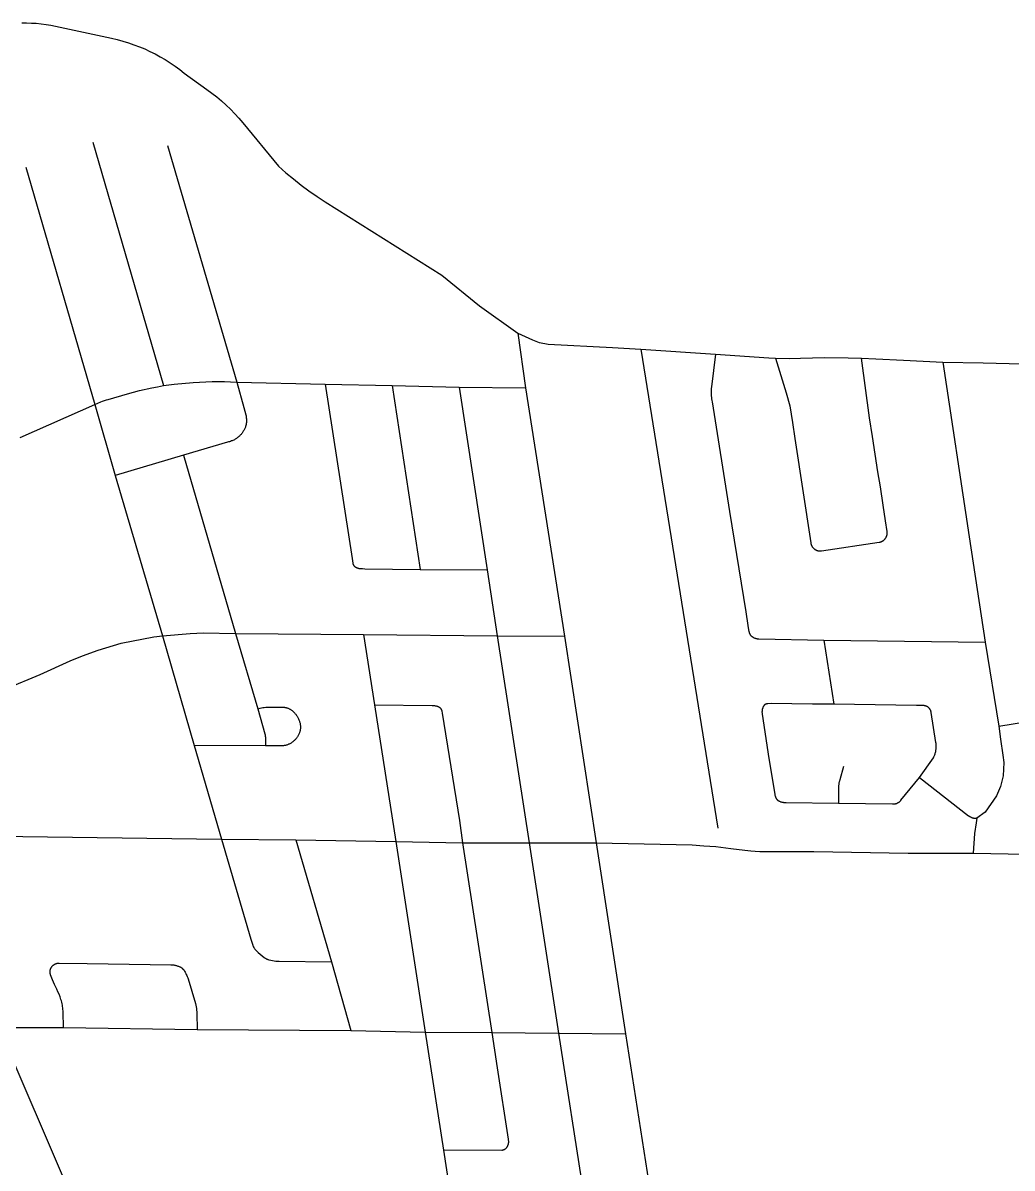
# Model space of a CAD drawing. Header units: inches. Extents: x 326453 to 344102, y 4677180 to 4689621.
# Drawn here: x 340284 to 341495, y 4688219 to 4689621 of the extents above; entities that cross this region are included whole.
import ezdxf

# ---------------------------------------------------------------- set-up
doc = ezdxf.new("R2010")
doc.units = ezdxf.units.IN
doc.header["$MEASUREMENT"] = 0
doc.layers.add('Street_Centreline', color=7, linetype='Continuous')

msp = doc.modelspace()

# ---------------------------------------------------------------- linework, layer by layer
at = {"layer": 'Street_Centreline'}
for p, q in [((340369.3522, 4689475.4693), (340455.9373, 4689177.2668)), ((340461.0629, 4689471.4936), (340545.7068, 4689181.6539)), ((340287.2879, 4689444.8458), (340371.7951, 4689154.3108)), ((340889.7201, 4689241.567), (340899.1396, 4689174.6142)), ((341040.4398, 4689222.0394), (341131.7874, 4689215.7119)), ((341040.4398, 4689222.0394), (341134.6668, 4688635.3632)), ((340545.7068, 4689181.6539), (340653.8908, 4689179.1623)), ((340653.8908, 4689179.1623), (340735.8913, 4689177.3832)), ((340735.8913, 4689177.3832), (340817.843, 4689175.4073)), ((340735.8913, 4689177.3832), (340770.3401, 4688952.348)), ((340817.843, 4689175.4073), (340852.108, 4688951.8537)), ((340817.843, 4689175.4073), (340899.1396, 4689174.6142)), ((340899.1396, 4689174.6142), (340946.8119, 4688870.4303)), ((340280.2927, 4689113.9005), (340371.7951, 4689154.3108)), ((340371.7951, 4689154.3108), (340396.9776, 4689067.278)), ((340480.4182, 4689092.1581), (340396.9776, 4689067.278)), ((340480.4182, 4689092.1581), (340543.9418, 4688874.0388)), ((340396.9776, 4689067.278), (340454.7468, 4688871.0294)), ((340770.3401, 4688952.348), (340852.108, 4688951.8537)), ((340852.108, 4688951.8537), (340864.7537, 4688870.9051)), ((340454.7468, 4688871.0294), (340493.6501, 4688736.7825)), ((340543.9418, 4688874.0388), (340571.3662, 4688781.5806)), ((340543.9418, 4688874.0388), (340700.9145, 4688872.7599)), ((340700.9145, 4688872.7599), (340714.3924, 4688786.5355)), ((340700.9145, 4688872.7599), (340864.7537, 4688870.9051)), ((340864.7537, 4688870.9051), (340946.8119, 4688870.4303)), ((340864.7537, 4688870.9051), (340903.9381, 4688617.7357)), ((340946.8119, 4688870.4303), (340985.7219, 4688617.7072)), ((341264.6466, 4688865.6642), (341462.168, 4688863.1953)), ((341264.6466, 4688865.6642), (341277.0066, 4688787.2702)), ((341462.168, 4688863.1953), (341478.8944, 4688760.454)), ((340714.3924, 4688786.5355), (340740.5839, 4688619.2695)), ((341478.8944, 4688760.454), (341579.1423, 4688776.6169)), ((340493.6501, 4688736.7825), (340527.0007, 4688621.9609)), ((340580.9451, 4688736.4306), (340493.6501, 4688736.7825)), ((340152.0787, 4688627.0578), (340527.0007, 4688621.9609)), ((340527.0007, 4688621.9609), (340618.2088, 4688621.2517)), ((340618.2088, 4688621.2517), (340740.5839, 4688619.2695)), ((340618.2088, 4688621.2517), (340661.5228, 4688472.0252)), ((340740.5839, 4688619.2695), (340776.4389, 4688385.8699)), ((340740.5839, 4688619.2695), (340822.12, 4688617.6968)), ((340822.12, 4688617.6968), (340903.9381, 4688617.7357)), ((340822.12, 4688617.6968), (340857.8898, 4688385.3786)), ((340903.9381, 4688617.7357), (340985.7219, 4688617.7072)), ((340903.9381, 4688617.7357), (340939.8418, 4688384.3503)), ((340985.7219, 4688617.7072), (341021.6984, 4688383.5352)), ((340661.5228, 4688472.0252), (340685.4028, 4688387.7224)), ((340253.9583, 4688391.5882), (340349.8522, 4688168.9977)), ((340253.9583, 4688391.5882), (340333.5893, 4688391.4041)), ((340333.5893, 4688391.4041), (340497.2639, 4688389.0648)), ((340497.2639, 4688389.0648), (340685.4028, 4688387.7224)), ((340685.4028, 4688387.7224), (340776.4389, 4688385.8699)), ((340776.4389, 4688385.8699), (340798.648, 4688241.126)), ((340776.4389, 4688385.8699), (340857.8898, 4688385.3786)), ((340857.8898, 4688385.3786), (340939.8418, 4688384.3503)), ((340939.8418, 4688384.3503), (341021.6984, 4688383.5352)), ((340939.8418, 4688384.3503), (340975.5482, 4688153.2743)), ((341021.6984, 4688383.5352), (341057.8163, 4688152.7821)), ((340798.648, 4688241.126), (340811.9657, 4688155.4761))]:
    msp.add_line(p, q, dxfattribs=at)
for points in [[(340282.313, 4689621.325), (340288.2901, 4689621.3951), (340294.2661, 4689621.2576), (340300.2337, 4689620.9128), (340306.1857, 4689620.361), (340312.115, 4689619.603), (340318.0144, 4689618.6395), (340323.8768, 4689617.4719), (340392.4417, 4689602.5734), (340399.3648, 4689600.9581), (340406.2302, 4689599.1133), (340413.0304, 4689597.041), (340419.7579, 4689594.7435), (340426.4052, 4689592.2233), (340432.9649, 4689589.4833), (340439.4297, 4689586.5265), (340445.7926, 4689583.3561), (340452.0464, 4689579.9757), (340458.1843, 4689576.389), (340464.1993, 4689572.6), (340470.0849, 4689568.6129), (340475.8345, 4689564.432), (340481.4418, 4689560.0622), (340508.9617, 4689539.7319), (340515.0988, 4689535.3148), (340521.08, 4689530.6888), (340526.8982, 4689525.8594), (340532.5464, 4689520.8324), (340538.0181, 4689515.6137), (340543.3066, 4689510.2094), (340548.4057, 4689504.6261), (340553.3094, 4689498.8704), (340596.8206, 4689445.9785), (340605.7906, 4689438.0009), (340614.9967, 4689430.2969), (340624.4304, 4689422.8734), (340634.0833, 4689415.7371), (340643.9465, 4689408.8945), (340654.0112, 4689402.3518), (340796.6988, 4689312.6213), (340842.9162, 4689275.0027), (340889.7201, 4689241.567)], [(340889.7201, 4689241.567), (340907.7725, 4689233.3869), (340909.8313, 4689232.4973), (340911.92, 4689231.6804), (340914.036, 4689230.9373), (340916.1768, 4689230.2688), (340918.3398, 4689229.6759), (340920.5222, 4689229.1593), (340922.7214, 4689228.7194), (340924.9347, 4689228.3571), (340927.1593, 4689228.0726), (341005.9569, 4689224.0087), (341040.4398, 4689222.0394)], [(341131.7874, 4689215.7119), (341126.9487, 4689175.7843), (341126.7546, 4689173.9516), (341126.6235, 4689172.1133), (341126.5556, 4689170.2715), (341126.5509, 4689168.4285), (341126.6096, 4689166.5865), (341126.7314, 4689164.7475), (341126.9163, 4689162.9138), (341127.1641, 4689161.0876), (341127.4744, 4689159.2709), (341127.8469, 4689157.4659), (341149.0712, 4689023.1531), (341169.0345, 4688900.3509), (341171.6265, 4688883.8217), (341172.9102, 4688876.0604), (341172.9761, 4688875.7174), (341173.0539, 4688875.3769), (341173.1437, 4688875.0394), (341173.2452, 4688874.7052), (341173.3584, 4688874.3748), (341173.4831, 4688874.0486), (341173.6192, 4688873.7269), (341173.7664, 4688873.4102), (341173.9247, 4688873.0988), (341174.0937, 4688872.7932), (341174.2734, 4688872.4937), (341174.4635, 4688872.2007), (341174.6637, 4688871.9145), (341174.8738, 4688871.6355), (341175.0936, 4688871.3641), (341175.3227, 4688871.1005), (341175.561, 4688870.8451), (341175.808, 4688870.5983)], [(341131.7874, 4689215.7119), (341197.2922, 4689211.4032), (341205.3603, 4689210.9998)], [(341205.3603, 4689210.9998), (341222.6277, 4689210.594), (341236.1676, 4689210.8628), (341265.3341, 4689211.5474), (341294.5082, 4689211.3907), (341310.5251, 4689210.873)], [(341205.3603, 4689210.9998), (341218.5696, 4689168.5418), (341223.0015, 4689152.3855), (341226.1298, 4689132.3204), (341229.2227, 4689112.4383), (341248.5039, 4688984.851), (341248.5717, 4688984.4497), (341248.6535, 4688984.0509), (341248.7491, 4688983.6553), (341248.8584, 4688983.2633), (341248.9814, 4688982.8753), (341249.1177, 4688982.4918), (341249.2674, 4688982.1133), (341249.4302, 4688981.7403), (341249.6058, 4688981.3731), (341249.7942, 4688981.0123), (341249.995, 4688980.6583), (341250.2081, 4688980.3115), (341250.433, 4688979.9723), (341250.6697, 4688979.6412), (341250.9178, 4688979.3185), (341251.177, 4688979.0047), (341251.4469, 4688978.7001), (341251.7273, 4688978.405), (341252.0178, 4688978.12), (341252.3181, 4688977.8452), (341252.6277, 4688977.5811), (341252.9464, 4688977.3279), (341253.2737, 4688977.086), (341253.6092, 4688976.8556), (341253.9526, 4688976.637), (341254.3034, 4688976.4306), (341254.6611, 4688976.2365), (341255.0254, 4688976.055), (341255.3958, 4688975.8863), (341255.7719, 4688975.7306), (341256.1531, 4688975.5881), (341256.5391, 4688975.459), (341256.9294, 4688975.3434), (341257.3234, 4688975.2415), (341257.7208, 4688975.1534), (341258.121, 4688975.0792), (341258.5235, 4688975.019), (341258.9279, 4688974.9728), (341259.3336, 4688974.9408), (341259.7403, 4688974.9229), (341260.1472, 4688974.9192), (341260.5541, 4688974.9297), (341260.9604, 4688974.9543), (341261.3655, 4688974.9931), (341261.7691, 4688975.046), (341332.2732, 4688985.5411), (341332.6751, 4688985.6082), (341333.0745, 4688985.6892), (341333.4708, 4688985.7841), (341333.8636, 4688985.8927), (341334.2523, 4688986.0151), (341334.6366, 4688986.1509), (341335.0158, 4688986.3), (341335.3897, 4688986.4622), (341335.7576, 4688986.6375), (341336.1192, 4688986.8254), (341336.474, 4688987.0258), (341336.8216, 4688987.2385), (341337.1616, 4688987.4633), (341337.4935, 4688987.6997), (341337.817, 4688987.9476), (341338.1316, 4688988.2066), (341338.437, 4688988.4764), (341338.7328, 4688988.7567), (341339.0186, 4688989.0472), (341339.2941, 4688989.3474), (341339.559, 4688989.6571), (341339.8129, 4688989.9759), (341340.0556, 4688990.3033), (341340.2866, 4688990.639), (341340.5058, 4688990.9825), (341340.7129, 4688991.3335), (341340.9076, 4688991.6915), (341341.0897, 4688992.0561), (341341.259, 4688992.4268), (341341.4152, 4688992.8032), (341341.5582, 4688993.1848), (341341.6878, 4688993.5711), (341341.8039, 4688993.9618), (341341.9062, 4688994.3562), (341341.9947, 4688994.754), (341342.0693, 4688995.1547), (341342.1298, 4688995.5577), (341342.1763, 4688995.9625), (341342.2086, 4688996.3688), (341342.2267, 4688996.7759), (341342.2306, 4688997.1834), (341342.2202, 4688997.5908), (341342.1957, 4688997.9976), (341342.157, 4688998.4032), (341342.1041, 4688998.8073), (341340.1906, 4689011.6836), (341337.1863, 4689031.1329), (341333.7738, 4689053.2244), (341330.8942, 4689071.8663), (341327.5515, 4689093.5061), (341324.2108, 4689115.133), (341320.695, 4689137.8936), (341310.5251, 4689210.873)], [(341310.5251, 4689210.873), (341328.4325, 4689210.2941), (341362.3186, 4689208.3481), (341410.3873, 4689206.0581)], [(341410.3873, 4689206.0581), (341459.6118, 4689205.3238), (341523.2309, 4689203.7417), (341529.5641, 4689203.4762), (341535.9022, 4689203.3895), (341542.2403, 4689203.4816)], [(341410.3873, 4689206.0581), (341442.3815, 4688992.2552), (341462.168, 4688863.1953)], [(340371.7951, 4689154.3108), (340379.204, 4689157.341), (340381.4575, 4689158.2215), (340383.7376, 4689159.0305), (340386.042, 4689159.7672), (340388.3686, 4689160.4309), (340412.0683, 4689167.4391), (340419.2377, 4689169.4478), (340426.4616, 4689171.2504), (340441.5068, 4689174.4731), (340448.7052, 4689175.9567), (340455.9373, 4689177.2668)], [(340455.9373, 4689177.2668), (340469.0803, 4689179.0923), (340492.33, 4689181.0278), (340515.6271, 4689182.2679), (340523.1506, 4689182.4453), (340530.676, 4689182.402), (340538.1968, 4689182.1382), (340545.7068, 4689181.6539)], [(340545.7068, 4689181.6539), (340554.4888, 4689150.6856), (340555.7081, 4689146.0997), (340556.7756, 4689141.4761), (340557.0049, 4689140.3042), (340557.1938, 4689139.1251), (340557.342, 4689137.9402), (340557.4493, 4689136.7508), (340557.5157, 4689135.5585), (340557.5411, 4689134.3646), (340557.5253, 4689133.1706), (340557.4957, 4689132.5348), (340557.4456, 4689131.9004), (340557.3749, 4689131.2678), (340557.2838, 4689130.6379), (340557.1723, 4689130.0113), (340557.0407, 4689129.3886), (340556.8889, 4689128.7705), (340556.7173, 4689128.1577), (340556.5259, 4689127.5507), (340556.208, 4689126.6458), (340555.8611, 4689125.7516), (340555.4855, 4689124.8691), (340555.0816, 4689123.9992), (340554.6497, 4689123.1428), (340554.1905, 4689122.3008), (340553.7043, 4689121.4741), (340553.1916, 4689120.6635), (340552.653, 4689119.8699), (340552.0897, 4689119.0962), (340551.5006, 4689118.342), (340550.8864, 4689117.6081), (340550.2477, 4689116.8953), (340549.5854, 4689116.2045), (340548.9001, 4689115.5365), (340548.1926, 4689114.892), (340547.4638, 4689114.2718), (340546.7145, 4689113.6765), (340545.9454, 4689113.1069), (340545.1576, 4689112.5635), (340544.3666, 4689112.0547), (340543.5605, 4689111.5703), (340542.7399, 4689111.1108), (340541.9057, 4689110.6765), (340541.0587, 4689110.2679), (340540.1995, 4689109.8854), (340539.3291, 4689109.5293), (340538.1301, 4689109.0816), (340536.9176, 4689108.672), (340535.6929, 4689108.3007), (340534.457, 4689107.9682), (340480.4182, 4689092.1581)], [(340653.8908, 4689179.1623), (340686.826, 4688965.8648), (340687.7681, 4688959.7635), (340687.8029, 4688959.5614), (340687.8447, 4688959.3607), (340687.8935, 4688959.1615), (340687.9491, 4688958.9641), (340688.0116, 4688958.7688), (340688.0809, 4688958.5758), (340688.1568, 4688958.3853), (340688.2393, 4688958.1976), (340688.3282, 4688958.0128), (340688.4236, 4688957.8313), (340688.5252, 4688957.6532), (340688.6329, 4688957.4787), (340688.7466, 4688957.3081), (340688.8662, 4688957.1415), (340688.9915, 4688956.9792), (340689.1224, 4688956.8213), (340689.2587, 4688956.6681), (340689.4002, 4688956.5197), (340689.5468, 4688956.3763), (340689.6983, 4688956.2381), (340689.8545, 4688956.1053), (340690.0152, 4688955.978), (340690.3689, 4688955.7171), (340690.7314, 4688955.4686), (340691.1021, 4688955.2326), (340691.4807, 4688955.0095), (340691.8668, 4688954.7995), (340692.2598, 4688954.6029), (340692.6594, 4688954.4199), (340693.065, 4688954.2507), (340693.4762, 4688954.0955), (340693.8924, 4688953.9545), (340694.3132, 4688953.8278), (340694.7382, 4688953.7157), (340695.1667, 4688953.6182), (340695.5983, 4688953.5355), (340696.0325, 4688953.4676), (340696.4688, 4688953.4147), (340696.9066, 4688953.3768), (340699.7177, 4688953.2266), (340702.5322, 4688953.1659), (340770.3401, 4688952.348)], [(340181.7839, 4688770.6391), (340263.7354, 4688806.409), (340304.8141, 4688823.7997), (340341.7523, 4688840.3177), (340356.8918, 4688846.3709), (340376.1236, 4688853.4533), (340404.297, 4688861.8523), (340443.9718, 4688869.7998), (340454.7468, 4688871.0294)], [(340454.7468, 4688871.0294), (340488.8088, 4688873.7221), (340496.6455, 4688874.2295), (340504.4934, 4688874.5139), (340543.9418, 4688874.0388)], [(341175.808, 4688870.5983), (341176.2251, 4688870.2788), (341176.6529, 4688869.9738), (341177.0909, 4688869.6837), (341177.5385, 4688869.4087), (341177.9954, 4688869.1492), (341178.4608, 4688868.9054), (341178.9342, 4688868.6778), (341179.4152, 4688868.4665), (341179.9032, 4688868.2718), (341180.3975, 4688868.0938), (341180.8977, 4688867.9329), (341181.403, 4688867.7893), (341181.913, 4688867.663), (341182.4269, 4688867.5542), (341182.9444, 4688867.4631), (341183.4646, 4688867.3897), (341183.987, 4688867.3342), (341184.511, 4688867.2967), (341185.036, 4688867.277), (341264.6466, 4688865.6642)], [(340714.3924, 4688786.5355), (340785.1579, 4688785.7342), (340785.8558, 4688785.7145), (340786.5527, 4688785.6714), (340787.2478, 4688785.6049), (340787.9402, 4688785.515), (340788.6292, 4688785.4018), (340789.3141, 4688785.2655), (340789.9939, 4688785.1063), (340790.668, 4688784.9243), (340791.3356, 4688784.7197), (340791.9959, 4688784.4927), (340792.237, 4688784.4006), (340792.4747, 4688784.3004), (340792.7088, 4688784.192), (340792.9391, 4688784.0757), (340793.1654, 4688783.9516), (340793.3872, 4688783.8199), (340793.6044, 4688783.6806), (340793.8167, 4688783.534), (340794.0238, 4688783.3802), (340794.2256, 4688783.2194), (340794.4218, 4688783.0518), (340794.6121, 4688782.8777), (340794.7964, 4688782.697), (340794.9744, 4688782.5103), (340795.1458, 4688782.3175), (340795.3106, 4688782.119), (340795.4685, 4688781.9149), (340795.6194, 4688781.7056), (340795.763, 4688781.4912), (340795.8991, 4688781.2721), (340796.0277, 4688781.0484), (340796.1486, 4688780.8205), (340796.2616, 4688780.5885), (340796.3666, 4688780.3529), (340796.4635, 4688780.1137), (340796.5522, 4688779.8714), (340796.6325, 4688779.6263), (340796.7044, 4688779.3785), (340796.7678, 4688779.1284), (340796.8226, 4688778.8762), (340797.2578, 4688776.4637), (340818.5535, 4688644.9747), (340822.12, 4688617.6968)], [(341277.0066, 4688787.2702), (341250.4983, 4688787.3761), (341200.169, 4688788.0592), (341195.842, 4688787.8315), (341195.6213, 4688787.8182), (341195.4012, 4688787.7973), (341195.1819, 4688787.7688), (341194.9636, 4688787.7329), (341194.7468, 4688787.6894), (341194.5316, 4688787.6386), (341194.3182, 4688787.5804), (341194.107, 4688787.5149), (341193.8982, 4688787.4422), (341193.6919, 4688787.3623), (341193.4886, 4688787.2754), (341193.2883, 4688787.1817), (341193.0914, 4688787.081), (341192.898, 4688786.9737), (341192.7084, 4688786.8598), (341192.5229, 4688786.7394), (341192.3416, 4688786.6128), (341192.1648, 4688786.48), (341191.9926, 4688786.3412), (341191.8253, 4688786.1966), (341191.663, 4688786.0464), (341191.506, 4688785.8906), (341191.3545, 4688785.7296), (341191.2086, 4688785.5634), (341191.0684, 4688785.3923), (341190.9342, 4688785.2165), (341190.8062, 4688785.0362), (341190.6844, 4688784.8517), (341190.569, 4688784.663), (341190.4601, 4688784.4705), (341190.358, 4688784.2744), (341190.2626, 4688784.0749), (341190.0485, 4688783.5847), (341189.8512, 4688783.0876), (341189.6708, 4688782.5841), (341189.5077, 4688782.0747), (341189.362, 4688781.5601), (341189.2338, 4688781.0408), (341189.1233, 4688780.5175), (341189.0307, 4688779.9907), (341188.956, 4688779.4611), (341188.8993, 4688778.9292), (341188.8607, 4688778.3958), (341188.8402, 4688777.8613), (341188.8379, 4688777.3265), (341188.8538, 4688776.7919), (341188.8878, 4688776.2581), (341188.9399, 4688775.7258), (341189.01, 4688775.1955), (341197.1419, 4688720.8365), (341204.4088, 4688676.9476), (341204.5297, 4688676.3865), (341204.6695, 4688675.8297), (341204.8281, 4688675.2781), (341205.0052, 4688674.7321), (341205.2007, 4688674.1924), (341205.4144, 4688673.6596), (341205.646, 4688673.1344), (341205.8953, 4688672.6173), (341206.1619, 4688672.1089), (341206.3012, 4688671.8638), (341206.4488, 4688671.6236), (341206.6044, 4688671.3885), (341206.7679, 4688671.1588), (341206.9391, 4688670.9348), (341207.1178, 4688670.7167), (341207.3038, 4688670.5049), (341207.4969, 4688670.2994), (341207.6968, 4688670.1006), (341207.9034, 4688669.9087), (341208.1163, 4688669.7239), (341208.3354, 4688669.5465), (341208.5604, 4688669.3765), (341208.791, 4688669.2144), (341209.027, 4688669.0601), (341209.2681, 4688668.9139), (341209.514, 4688668.776), (341209.7644, 4688668.6465), (341210.0191, 4688668.5255), (341210.2778, 4688668.4133), (341210.9756, 4688668.1386), (341211.6825, 4688667.8886), (341212.3978, 4688667.6634), (341213.1205, 4688667.4634), (341213.8499, 4688667.2888), (341214.5848, 4688667.1398), (341215.3245, 4688667.0167), (341216.0681, 4688666.9194), (341216.8146, 4688666.8483), (341217.5631, 4688666.8033), (341218.3128, 4688666.7846), (341282.7118, 4688666.3005)], [(341381.773, 4688697.6118), (341398.7593, 4688721.7595), (341399.2182, 4688722.6527), (341399.6464, 4688723.561), (341400.0434, 4688724.4834), (341400.4087, 4688725.4188), (341400.7419, 4688726.3661), (341401.0427, 4688727.3243), (341401.3106, 4688728.2921), (341401.5454, 4688729.2684), (341401.7467, 4688730.2522), (341401.9145, 4688731.2423), (341402.0484, 4688732.2376), (341402.1482, 4688733.2368), (341402.214, 4688734.2388), (341402.2456, 4688735.2425), (341402.243, 4688736.2467), (341402.2061, 4688737.2502), (341402.1351, 4688738.2519), (341402.0299, 4688739.2506), (341401.8908, 4688740.2451), (341396.0752, 4688777.2165), (341396.0136, 4688777.5532), (341395.9405, 4688777.8876), (341395.8559, 4688778.2193), (341395.76, 4688778.5478), (341395.6529, 4688778.873), (341395.5347, 4688779.1942), (341395.4056, 4688779.5112), (341395.2656, 4688779.8236), (341395.115, 4688780.131), (341394.954, 4688780.433), (341394.7827, 4688780.7294), (341394.6013, 4688781.0197), (341394.4101, 4688781.3036), (341394.2092, 4688781.5807), (341393.999, 4688781.8508), (341393.7796, 4688782.1136), (341393.5513, 4688782.3687), (341393.3144, 4688782.6157), (341393.0692, 4688782.8545), (341392.8159, 4688783.0848), (341392.5548, 4688783.3062), (341392.2864, 4688783.5186), (341392.0108, 4688783.7216), (341391.7284, 4688783.915), (341391.4395, 4688784.0986), (341391.1445, 4688784.2722), (341390.8437, 4688784.4356), (341390.5375, 4688784.5886), (341390.2262, 4688784.7309), (341389.9102, 4688784.8625), (341389.5899, 4688784.9832), (341389.2656, 4688785.0928), (341388.9378, 4688785.1913), (341388.6067, 4688785.2784), (341388.2729, 4688785.3541), (341387.9367, 4688785.4184), (341387.5985, 4688785.471), (341387.2586, 4688785.512), (341386.9176, 4688785.5413), (341386.5758, 4688785.559), (341386.2335, 4688785.5648), (341377.883, 4688785.5648), (341277.0066, 4688787.2702)], [(340571.3662, 4688781.5806), (340574.1512, 4688782.2872), (340575.8837, 4688782.6954), (340577.6291, 4688783.0442), (340579.3854, 4688783.3331), (340581.1506, 4688783.5619), (340582.9225, 4688783.7303), (340584.6991, 4688783.838), (340601.3482, 4688783.7346), (340602.0293, 4688783.7184), (340602.7094, 4688783.6785), (340603.3876, 4688783.6147), (340604.0633, 4688783.5274), (340604.7354, 4688783.4164), (340605.4033, 4688783.282), (340606.066, 4688783.1243), (340606.7229, 4688782.9436), (340607.373, 4688782.74), (340608.0156, 4688782.5138), (340608.6499, 4688782.2652), (340609.2751, 4688781.9947), (340609.8905, 4688781.7024), (340610.4953, 4688781.3888), (340611.0887, 4688781.0542), (340611.6701, 4688780.6991), (340612.2387, 4688780.3239), (340612.7938, 4688779.929), (340613.3348, 4688779.515), (340613.861, 4688779.0823), (340614.5807, 4688778.448), (340615.2788, 4688777.79), (340615.9545, 4688777.1091), (340616.6072, 4688776.406), (340617.2359, 4688775.6816), (340617.8402, 4688774.9365), (340618.4192, 4688774.1716), (340618.9724, 4688773.3879), (340619.4991, 4688772.5861), (340619.9987, 4688771.7672), (340620.4707, 4688770.9321), (340620.9146, 4688770.0816), (340621.3298, 4688769.2168), (340621.7159, 4688768.3386), (340622.0724, 4688767.4481), (340622.3991, 4688766.5461), (340622.6954, 4688765.6337), (340622.9611, 4688764.712), (340623.1352, 4688764.0204), (340623.2851, 4688763.3232), (340623.4106, 4688762.6212), (340623.5116, 4688761.9153), (340623.5881, 4688761.2063), (340623.6398, 4688760.495), (340623.6668, 4688759.7824), (340623.669, 4688759.0693), (340623.6463, 4688758.3565), (340623.5989, 4688757.645), (340623.5268, 4688756.9355), (340623.43, 4688756.229), (340623.3087, 4688755.5263), (340623.1631, 4688754.8282), (340622.9932, 4688754.1356), (340622.7994, 4688753.4493), (340622.5819, 4688752.7702), (340622.3408, 4688752.099), (340622.0221, 4688751.3), (340621.676, 4688750.5123), (340621.3029, 4688749.7371), (340620.9033, 4688748.9753), (340620.4777, 4688748.2276), (340620.0265, 4688747.4951), (340619.5503, 4688746.7787), (340619.0496, 4688746.0791), (340618.5251, 4688745.3971), (340617.9774, 4688744.7337), (340617.4071, 4688744.0896), (340616.8149, 4688743.4656), (340616.2015, 4688742.8623), (340615.5677, 4688742.2806), (340614.9142, 4688741.7211), (340614.2418, 4688741.1845), (340613.5512, 4688740.6714), (340612.8433, 4688740.1825), (340612.119, 4688739.7183), (340611.3791, 4688739.2794), (340610.6665, 4688738.8895), (340609.9407, 4688738.5248), (340609.2025, 4688738.1857), (340608.453, 4688737.8727), (340607.6929, 4688737.5862), (340606.9232, 4688737.3265), (340606.145, 4688737.0938), (340605.359, 4688736.8887), (340604.5664, 4688736.7111), (340603.768, 4688736.5614), (340602.9648, 4688736.4398), (340602.1579, 4688736.3464), (340601.3482, 4688736.2814), (340580.9451, 4688736.4306)], [(340571.3662, 4688781.5806), (340580.1278, 4688751.0767), (340580.3782, 4688749.6745), (340580.5857, 4688748.2653), (340580.7501, 4688746.8504), (340580.8712, 4688745.4312), (340580.949, 4688744.0089), (340580.9833, 4688742.585), (340580.9451, 4688736.4306)], [(341478.8944, 4688760.454), (341480.7317, 4688744.6297), (341483.8045, 4688724.7713), (341484.8536, 4688715.8026), (341484.1187, 4688699.4603), (341481.0552, 4688686.6803), (341476.0683, 4688674.9566), (341462.2624, 4688655.1318), (341451.9449, 4688647.6054)], [(341288.8356, 4688710.9079), (341284.2704, 4688694.8426), (341284.0254, 4688694.2338), (341283.8009, 4688693.6172), (341283.5969, 4688692.9935), (341283.4137, 4688692.3633), (341283.2517, 4688691.7274), (341283.1108, 4688691.0865), (341282.9913, 4688690.4412), (341282.8933, 4688689.7923), (341282.8169, 4688689.1406), (341282.7623, 4688688.4866), (341282.7294, 4688687.8312), (341282.7183, 4688687.1751), (341282.7118, 4688666.3005)], [(341282.7118, 4688666.3005), (341348.5914, 4688665.2404), (341348.9977, 4688665.2074), (341349.4049, 4688665.1882), (341349.8126, 4688665.1829), (341350.2201, 4688665.1915), (341350.6272, 4688665.2139), (341351.0332, 4688665.2502), (341351.4378, 4688665.3003), (341351.8404, 4688665.3642), (341352.2407, 4688665.4417), (341352.638, 4688665.5328), (341353.032, 4688665.6373), (341353.4223, 4688665.7552), (341353.8083, 4688665.8864), (341354.1896, 4688666.0306), (341354.5658, 4688666.1877), (341354.9364, 4688666.3575), (341355.301, 4688666.5398), (341355.6592, 4688666.7344), (341356.0105, 4688666.9411), (341356.3547, 4688667.1597), (341356.6911, 4688667.3898), (341357.0196, 4688667.6313), (341357.3396, 4688667.8838), (341357.6509, 4688668.1471), (341357.953, 4688668.4208), (341358.2456, 4688668.7046), (341358.5284, 4688668.9983), (341358.8011, 4688669.3013), (341359.0632, 4688669.6135), (341381.773, 4688697.6118)], [(341381.773, 4688697.6118), (341441.8428, 4688650.7813), (341442.2544, 4688650.4715), (341442.6763, 4688650.1759), (341443.108, 4688649.8949), (341443.5491, 4688649.6287), (341443.9989, 4688649.3777), (341444.4571, 4688649.1422), (341444.923, 4688648.9224), (341445.3961, 4688648.7186), (341445.8759, 4688648.531), (341446.3618, 4688648.3598), (341446.8532, 4688648.2053), (341447.3496, 4688648.0677), (341447.8505, 4688647.947), (341448.3551, 4688647.8434), (341448.863, 4688647.7571), (341449.3735, 4688647.6881), (341449.886, 4688647.6365), (341450.4, 4688647.6024), (341450.9149, 4688647.5859), (341451.4301, 4688647.5869), (341451.9449, 4688647.6054)], [(341451.9449, 4688647.6054), (341450.9411, 4688642.1937), (341449.1434, 4688628.9497), (341447.4153, 4688604.7658)], [(340527.0007, 4688621.9609), (340562.9335, 4688499.4468), (340564.069, 4688495.7713), (340565.3095, 4688492.1298), (340565.5121, 4688491.5903), (340565.7322, 4688491.0576), (340565.9698, 4688490.5325), (340566.2244, 4688490.0155), (340566.4959, 4688489.5071), (340566.7839, 4688489.0079), (340567.0882, 4688488.5185), (340567.4084, 4688488.0393), (340567.7441, 4688487.5708), (340568.095, 4688487.1137), (340568.4608, 4688486.6683), (340568.841, 4688486.2351), (340569.2352, 4688485.8147), (340569.643, 4688485.4075), (340571.9237, 4688483.2677), (340574.2667, 4688481.1964), (340576.67, 4688479.1953), (340579.1314, 4688477.2661), (340579.6017, 4688476.9211), (340580.0836, 4688476.5924), (340580.5765, 4688476.2804), (340581.0797, 4688475.9855), (340581.5928, 4688475.7081), (340582.1151, 4688475.4484), (340582.646, 4688475.2067), (340583.1848, 4688474.9833), (340583.731, 4688474.7786), (340584.2839, 4688474.5927), (340584.8428, 4688474.4258), (340585.4071, 4688474.2782), (340587.3975, 4688473.8281), (340589.4014, 4688473.443), (340591.4168, 4688473.1234), (340593.4416, 4688472.8696), (340595.4736, 4688472.6818), (340597.5105, 4688472.5603), (340661.5228, 4688472.0252)], [(340985.7219, 4688617.7072), (341103.4551, 4688615.1338), (341117.6999, 4688614.007), (341132.2135, 4688612.9511), (341150.7589, 4688610.6038), (341167.9307, 4688608.4304), (341175.0162, 4688607.8635), (341180.4289, 4688607.4305), (341186.3411, 4688606.987), (341194.7578, 4688606.987), (341212.6626, 4688606.987), (341252.4606, 4688606.987), (341367.8982, 4688604.7658), (341447.4153, 4688604.7658)], [(341447.4153, 4688604.7658), (341576.4292, 4688602.5584), (341599.5309, 4688602.1632), (341622.3467, 4688602.1632), (341658.5094, 4688602.1632), (341672.0656, 4688602.1632), (341686.6443, 4688601.4332), (341709.9991, 4688601.4332), (341717.1983, 4688601.4332), (341729.4516, 4688602.1332), (341751.0621, 4688604.0574), (341767.6612, 4688606.2163), (341773.0248, 4688606.9138), (341779.9324, 4688606.9138), (341799.7821, 4688606.9138), (341831.084, 4688606.9138), (341890.0365, 4688605.4698), (341927.5759, 4688605.4698), (341963.5502, 4688605.4698)], [(340333.5893, 4688391.4041), (340333.0665, 4688410.1464), (340332.9893, 4688411.899), (340332.8558, 4688413.6481), (340332.6661, 4688415.392), (340332.4203, 4688417.129), (340332.1187, 4688418.8571), (340331.7617, 4688420.5746), (340331.3496, 4688422.2797), (340330.8828, 4688423.9707), (340330.3618, 4688425.6458), (340329.2361, 4688428.8832), (340328.0009, 4688432.0804), (340326.6578, 4688435.2338), (340325.2082, 4688438.3397), (340322.5319, 4688444.0655), (340320.0453, 4688449.8761), (340317.7512, 4688455.7653), (340317.6269, 4688456.1193), (340317.5151, 4688456.4773), (340317.4159, 4688456.8391), (340317.3293, 4688457.2041), (340317.2555, 4688457.5719), (340317.1946, 4688457.942), (340317.1466, 4688458.314), (340317.1116, 4688458.6875), (340317.0897, 4688459.062), (340317.0809, 4688459.437), (340317.0851, 4688459.8121), (340317.1024, 4688460.1868), (340317.1328, 4688460.5607), (340317.1762, 4688460.9332), (340317.2326, 4688461.3041), (340317.3019, 4688461.6728), (340317.3839, 4688462.0388), (340317.4787, 4688462.4017), (340317.5861, 4688462.7611), (340317.706, 4688463.1166), (340317.8382, 4688463.4676), (340317.9826, 4688463.8138), (340318.1389, 4688464.1548), (340318.3071, 4688464.4901), (340318.4868, 4688464.8194), (340318.678, 4688465.1421), (340318.8803, 4688465.458), (340319.0934, 4688465.7667), (340319.3172, 4688466.0677), (340319.5514, 4688466.3608), (340319.7956, 4688466.6455), (340320.0496, 4688466.9215), (340320.3131, 4688467.1885), (340320.5858, 4688467.4461), (340320.8672, 4688467.6941), (340321.1572, 4688467.9321), (340321.4553, 4688468.1598), (340321.7611, 4688468.377), (340322.0743, 4688468.5834), (340322.3946, 4688468.7787), (340322.7214, 4688468.9628), (340323.0545, 4688469.1354), (340323.3933, 4688469.2962), (340323.7376, 4688469.4451), (340324.0869, 4688469.5819), (340324.4408, 4688469.7065), (340324.7987, 4688469.8186), (340325.1604, 4688469.9181), (340325.5253, 4688470.005), (340325.893, 4688470.0792), (340326.2631, 4688470.1404), (340326.6351, 4688470.1887), (340327.0085, 4688470.224), (340327.383, 4688470.2462), (340327.758, 4688470.2554), (340328.1331, 4688470.2515), (340362.6399, 4688469.6541), (340439.5363, 4688468.7002), (340464.9467, 4688468.305), (340465.8375, 4688468.2766), (340466.7268, 4688468.2191), (340467.6139, 4688468.1325), (340468.4976, 4688468.017), (340469.377, 4688467.8727), (340470.2513, 4688467.6997), (340471.1195, 4688467.4983), (340471.9805, 4688467.2685), (340472.8337, 4688467.0108), (340473.6779, 4688466.7253), (340474.5124, 4688466.4123), (340475.3362, 4688466.0723), (340475.7821, 4688465.8704), (340476.2207, 4688465.653), (340476.6514, 4688465.4204), (340477.0738, 4688465.173), (340477.4873, 4688464.911), (340477.8913, 4688464.6347), (340478.2855, 4688464.3445), (340478.6693, 4688464.0407), (340479.0423, 4688463.7237), (340479.4041, 4688463.3939), (340479.754, 4688463.0517), (340480.0919, 4688462.6974), (340480.4171, 4688462.3316), (340480.7294, 4688461.9547), (340481.0284, 4688461.5671), (340481.3136, 4688461.1693), (340481.5849, 4688460.7618), (340481.8417, 4688460.3451), (340482.572, 4688459.0639), (340483.2589, 4688457.7588), (340483.9017, 4688456.4315), (340484.4995, 4688455.0833), (340485.0517, 4688453.7158), (340485.5577, 4688452.3306), (340486.0169, 4688450.9291), (340495.1252, 4688420.7327), (340495.5928, 4688418.7453), (340495.99, 4688416.7427), (340496.3161, 4688414.7273), (340496.5708, 4688412.7016), (340496.7539, 4688410.6682), (340496.8649, 4688408.6296), (340497.2639, 4688389.0648)], [(340857.8898, 4688385.3786), (340864.6418, 4688342.0713), (340878.047, 4688254.9532), (340878.1459, 4688254.2258), (340878.2194, 4688253.4953), (340878.2672, 4688252.7627), (340878.2893, 4688252.0289), (340878.2858, 4688251.2948), (340878.2565, 4688250.5612), (340878.2282, 4688250.1806), (340878.1871, 4688249.8011), (340878.1332, 4688249.4232), (340878.0665, 4688249.0474), (340877.9873, 4688248.674), (340877.8954, 4688248.3035), (340877.7912, 4688247.9363), (340877.6746, 4688247.5729), (340877.5458, 4688247.2136), (340877.4049, 4688246.8588), (340877.2522, 4688246.509), (340877.0877, 4688246.1645), (340876.9117, 4688245.8258), (340876.7244, 4688245.4932), (340876.526, 4688245.1672), (340876.3167, 4688244.848), (340876.0967, 4688244.536), (340875.8664, 4688244.2317), (340875.6259, 4688243.9353), (340875.4313, 4688243.7115), (340875.2292, 4688243.4946), (340875.0197, 4688243.2847), (340874.8032, 4688243.0821), (340874.5798, 4688242.8871), (340874.3499, 4688242.6999), (340874.1137, 4688242.5206), (340873.8715, 4688242.3496), (340873.6235, 4688242.187), (340873.3701, 4688242.033), (340873.1116, 4688241.8877), (340872.8483, 4688241.7515), (340872.5804, 4688241.6243), (340872.3083, 4688241.5064), (340872.0323, 4688241.398), (340871.7528, 4688241.299), (340871.4701, 4688241.2098), (340871.1844, 4688241.1302), (340870.8962, 4688241.0606), (340870.6057, 4688241.0008), (340870.3134, 4688240.9511), (340798.648, 4688241.126)]]:
    msp.add_lwpolyline(points, dxfattribs=at)

doc.saveas('drawing.dxf')
